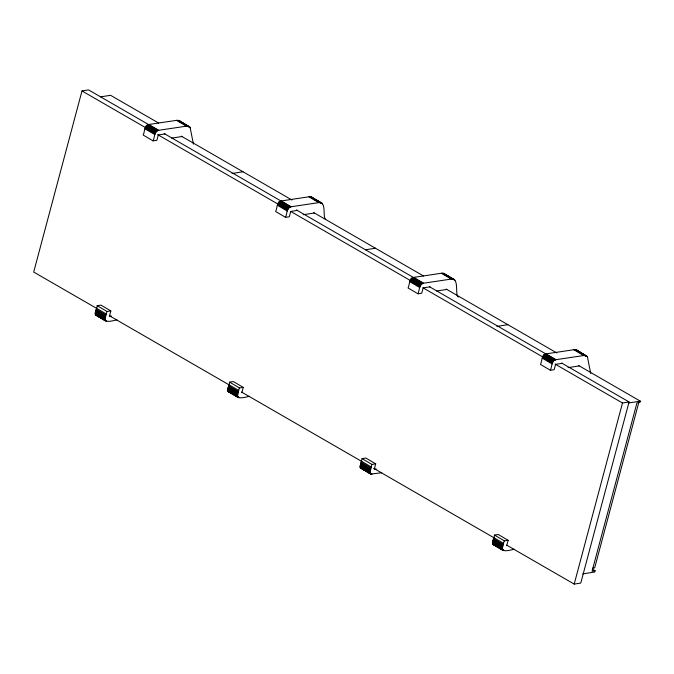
<?xml version="1.0" encoding="UTF-8"?>
<svg xmlns="http://www.w3.org/2000/svg" width="674" height="674" viewBox="0 0 674 674"><rect width="100%" height="100%" fill="white"/><g stroke="black" fill="none" stroke-linecap="round" stroke-linejoin="round"><path stroke-width="1.01" d="M96.854 315.424C92.801 314.429 97.494 308.229 97.182 305.684L100.965 305.12L110.839 310.933L109.399 316.3L111.345 316.005M116.905 319.83C106.079 322.635 102.524 322.501 107.056 311.498L110.839 310.933M228.865 391.864C225.638 390.086 229.851 384.854 229.615 382.141L233.398 381.577L243.272 387.39L241.831 392.757M249.338 396.287C238.512 399.092 234.956 398.957 239.489 387.954L243.272 387.39M381.77 472.744L370.818 474.075L360.649 468.144L360.152 466.172L362.048 458.606L365.83 458.034L375.704 463.847L374.264 469.214L376.21 468.927M375.704 463.847L371.922 464.42L370.026 471.985L370.523 473.957M493.73 544.786C490.504 543 494.716 537.776 494.48 535.063L498.263 534.499L508.137 540.312L506.696 545.67M514.203 549.209C503.377 552.014 499.822 551.88 504.354 540.877L508.137 540.312M149.628 125.162L88.555 89.903L81.992 90.931L33.7 272.043L96.593 308.347M574.197 584.097L622.498 402.993L629.061 401.957L580.761 583.069L574.197 584.097L506.755 545.156M638.96 401.847L594.687 567.853L592.69 568.174M592.353 569.168L595.075 570.735L594.729 572.015L582.74 573.894M578.621 365.527L640.3 401.14L639.963 402.42L636.964 402.892L592.075 571.207L595.075 570.735M193.43 144.152L190.102 127.369L179.276 120.638L176.537 120.343L148.853 124.479C144.135 125.297 144.809 131.935 143.208 135.07L153.082 140.883L156.874 140.318L158.314 134.952L165.13 133.932M153.082 140.883C154.683 137.749 154.009 131.11 158.727 130.293L186.42 126.156L189.512 126.687M312.896 198.476L311.708 197.094L308.97 196.8L281.285 200.936C276.567 201.753 277.241 208.401 275.641 211.526L285.515 217.34L289.306 216.775L290.747 211.409L297.563 210.389M285.515 217.34C287.116 214.214 286.442 207.567 291.168 206.75L318.853 202.613C326.991 201.711 322.256 216.826 325.685 219.572M445.084 274.47L443.728 273.383L441.403 273.256L413.718 277.393C409 278.219 409.674 284.858 408.073 287.983L417.947 293.797L421.739 293.232L423.179 287.865L429.995 286.846M417.947 293.797C419.548 290.671 418.874 284.032 423.601 283.206L451.285 279.07C459.592 277.991 454.68 294.799 458.295 297.074M590.727 373.531L587.399 356.748L576.573 350.017L573.844 349.722L546.151 353.858C541.433 354.676 542.107 361.315 540.506 364.449L550.38 370.262L554.171 369.689L555.612 364.331L562.428 363.311M550.38 370.262C551.981 367.128 551.307 360.489 556.033 359.672L583.718 355.535L586.447 355.83M100.569 96.871L110.57 95.304L158.643 123.056M232.008 173.488L243.002 171.76M365.443 249.793L375.435 248.226M496.873 326.41L507.867 324.683M628.303 403.027L640.3 401.14M171.752 138.086L181.845 136.569M303.182 214.694L314.278 213.035M436.617 291L446.71 289.491M568.047 367.616L579.143 365.948M362.216 468.32L360.649 468.144M181.323 136.148L291.985 200.043M313.755 212.613L423.508 275.978M446.188 289.07L556.85 352.965M164.212 133.578L280.873 200.936M296.375 209.884L413.954 277.772M429.448 286.72L546.117 354.077M561.611 363.016L629.061 401.957M81.992 90.931L145.803 127.774M157.649 134.615L277.966 204.079M290.721 211.442L411.039 280.906M422.884 287.747L543.202 357.212M555.047 364.053L622.498 402.993M109.348 315.718L229.666 385.183M241.511 392.024L361.828 461.479M373.674 468.32L493.991 537.785M576.16 349.848L587.121 356.369M575.689 349.739L585.563 355.552M576.573 350.017L587.399 356.748M575.149 349.68L585.024 355.493M583.153 354.566L585.841 356.15M574.534 349.68L584.409 355.493M573.844 349.722L583.718 355.535M443.728 273.383L454.377 279.6M443.256 273.282L454.689 279.904M445.986 275L448.682 276.584M450.476 277.646L454.967 280.283M442.708 273.223L452.591 279.036M442.102 273.223L451.976 279.036M441.403 273.256L451.285 279.07M311.295 196.926L321.945 203.144M310.824 196.816L322.256 203.447M312.652 198.013L322.534 203.826M310.276 196.766L320.158 202.579M314.691 199.529L316.485 200.591M319.181 202.175L320.976 203.228M309.669 196.757L319.543 202.571M308.97 196.8L318.853 202.613M178.863 120.469L189.824 126.99M178.383 120.36L189.2 126.838M177.843 120.309L187.726 126.122M188.543 126.771L190.338 127.833M177.237 120.301L187.111 126.114M176.537 120.343L186.42 126.156M546.151 353.858L556.033 359.672M545.628 353.993L555.502 359.806M545.156 354.145L555.031 359.958M544.735 354.322L554.609 360.135M413.718 277.393L423.601 283.206M544.356 354.532L554.23 360.346M413.196 277.528L423.07 283.341M544.019 354.785L553.893 360.598M412.724 277.688L422.598 283.501M543.716 355.08L553.59 360.893M412.303 277.865L422.177 283.678M281.285 200.936L291.168 206.75M543.438 355.425L553.312 361.239M411.924 278.076L421.798 283.889M280.763 201.071L290.637 206.884M411.587 278.328L421.461 284.142M543.185 355.83L553.059 361.643M280.291 201.223L290.165 207.036M411.283 278.623L421.157 284.436M279.87 201.408L289.744 207.221M542.941 356.293L552.815 362.107M148.853 124.479L158.727 130.293M279.491 201.619L289.365 207.432M411.005 278.969L420.879 284.782M148.331 124.614L158.205 130.427M542.705 356.832L552.587 362.646M279.154 201.871L289.028 207.685M410.752 279.373L420.627 285.186M147.859 124.766L157.733 130.579M278.851 202.166L288.725 207.98M542.477 357.447L552.36 363.261M147.438 124.943L157.312 130.756M410.508 279.836L420.382 285.65M147.058 125.162L156.932 130.975M278.573 202.512L288.447 208.325M410.272 280.376L420.155 286.189M542.25 358.147L552.124 363.96M146.721 125.406L156.595 131.219M278.32 202.908L288.194 208.721M146.418 125.701L156.292 131.514M410.045 280.991L419.927 286.804M278.076 203.38L287.95 209.193M146.14 126.046L156.014 131.86M277.84 203.919L287.722 209.732M145.887 126.451L155.761 132.264M409.817 281.69L419.691 287.503M145.643 126.923L155.517 132.736M277.612 204.534L287.495 210.347M145.407 127.453L155.281 133.267M277.385 205.225L287.259 211.038M145.18 128.068L155.054 133.882M144.952 128.768L154.826 134.581M494.48 535.063L504.354 540.877M362.048 458.606L371.922 464.42M229.615 382.141L239.489 387.954M493.789 537.616L503.663 543.429M493.494 538.711L503.368 544.525M97.182 305.684L107.056 311.498M361.357 461.159L371.231 466.972M493.233 539.697L503.116 545.51M361.062 462.254L370.936 468.068M228.924 384.702L238.798 390.516M493.014 540.573L502.888 546.387M360.801 463.232L370.683 469.045M228.629 385.789L238.503 391.602M492.829 541.348L502.703 547.162M96.492 308.237L106.366 314.05M360.582 464.116L370.456 469.93M492.686 542.031L502.56 547.844M228.368 386.775L238.251 392.588M96.197 309.332L106.071 315.146M360.396 464.891L370.27 470.705M492.584 542.629L502.459 548.442M492.534 543.143L502.408 548.956M228.149 387.651L238.023 393.464M360.253 465.574L370.127 471.387M492.534 543.573L502.408 549.386M95.935 310.318L105.81 316.131M492.584 543.926L504.026 550.616M360.152 466.172L370.026 471.985M492.694 544.213L503.604 550.599M227.964 388.435L237.838 394.248M492.854 544.44L503.251 550.532M360.101 466.678L369.975 472.491M95.716 311.194L105.591 317.007M227.82 389.117L237.695 394.93M360.101 467.116L372.09 474.134M360.152 467.47L371.593 474.159M227.719 389.707L237.593 395.52M361.298 468.32L371.172 474.134M95.531 311.969L105.405 317.783M360.261 467.756L370.818 474.075M227.669 390.221L237.543 396.034M95.388 312.66L105.262 318.473M227.669 390.65L237.543 396.464M227.719 391.013L239.16 397.694M95.287 313.25L105.161 319.063M227.829 391.299L238.739 397.677M227.989 391.518L238.091 397.5M95.236 313.764L105.11 319.577M95.236 314.194L105.11 320.007M98.648 316.477L104.933 320.184M95.287 314.547L105.161 320.361M95.396 314.842L106.307 321.22M95.556 315.061L105.953 321.153M179.276 120.638L180.219 121.556M577.525 350.935L577.761 351.398"/></g></svg>
